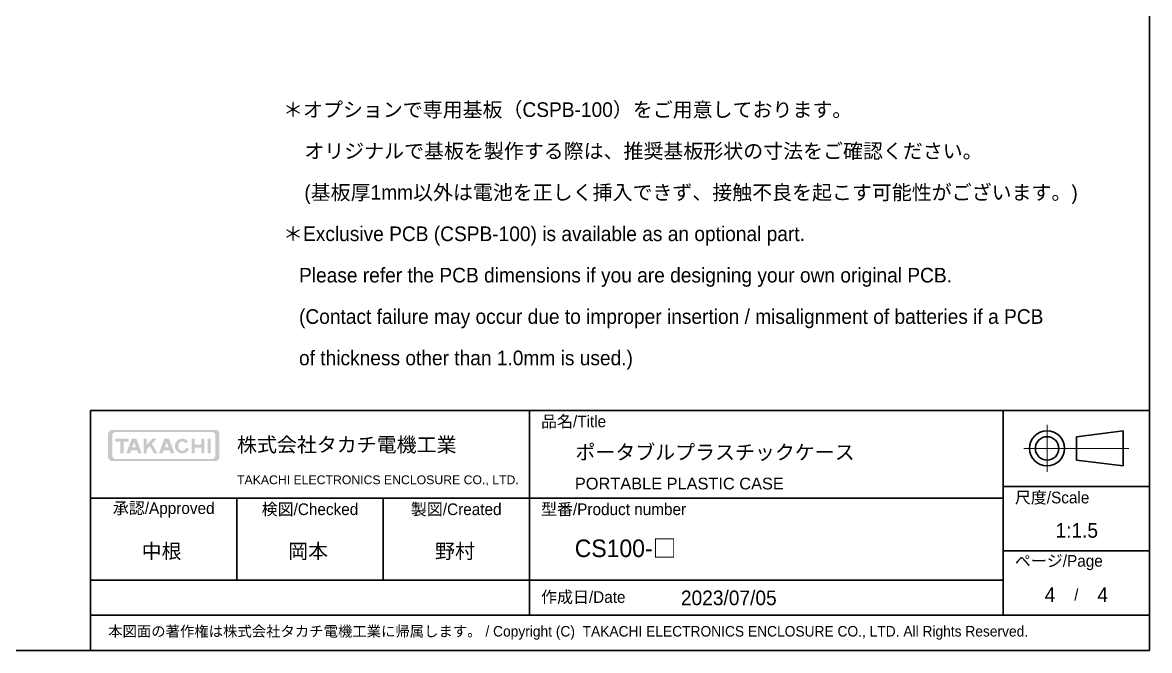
# Model space of a CAD drawing. Header units: millimetres. Extents: x 0 to 2180, y 0 to 422.
# Drawn here: x 1891.6 to 2180.5, y 0 to 160.8 of the extents above; entities that cross this region are included whole.
import ezdxf
from ezdxf.enums import TextEntityAlignment as Align

# ---------------------------------------------------------------- set-up
doc = ezdxf.new("R2010")
doc.units = ezdxf.units.MM
doc.header["$LTSCALE"] = 1.5
for name, color, linetype, lineweight in [('Border (ISO)', 7, 'Continuous', 35), ('Hatch (ISO)', 1, 'Continuous', 18), ('Symbol (ISO)', 7, 'Continuous', 18), ('Title (ISO)', 7, 'Continuous', 35)]:
    doc.layers.add(name, color=color, linetype=linetype, lineweight=lineweight)
doc.styles.add('Note Text (TK)', font='MS PGothic.ttf')
doc.styles.add('文字スタイル40', font='MS PGothic.ttf')
doc.styles.add('文字スタイル67', font='arial.ttf')

# ---------------------------------------------------------------- blocks, each defined once
blk = doc.blocks.new('図面枠 tk図枠')
at = {"layer": 'Border (ISO)'}
for p in [(405.4999999999999, 289), (14.50000000000001, 8.000000000000007)]:
    blk.add_line(p, (405.4999999999999, 8.000000000000007), dxfattribs=at)
blk = doc.blocks.new('表題欄 tk表題欄')
at = {"layer": 'Hatch (ISO)'}
h = blk.add_hatch(color=256, dxfattribs=at)
edge = h.paths.add_edge_path(flags=0)
edge.add_arc((95.444849922821, 237.346881026017), 0.5958259999999996, 269.9999999999897, 360)
edge.add_line((96.040675922821, 237.3468810260171), (96.04067592282095, 240.7585970260168))
edge.add_arc((95.44484992282096, 240.7585970260169), 0.5958259999999996, 0, 90.0000000000068)
edge.add_line((95.44484992282091, 241.3544230260169), (79.00658192282103, 241.3544230260169))
edge.add_arc((79.00658192282103, 240.7585970260169), 0.5958259999999996, 90, 180)
edge.add_line((78.41075592282102, 240.7585970260168), (78.41075592282081, 237.3468810260171))
edge.add_arc((79.00658192282081, 237.3468810260168), 0.5958259999999996, 180, 270.0000000000205)
edge.add_line((79.00658192282103, 236.7510550260168), (95.44484992282091, 236.751055026017))
edge = h.paths.add_edge_path()
edge.add_line((77.70882392282107, 241.0034570260169), (77.70882392282107, 237.1020210260171))
edge.add_arc((78.41075592282097, 237.102021026017), 0.7019319999998935, 180, 270.000000000008)
edge.add_line((78.41075592282105, 236.4000890260172), (96.04067592282101, 236.4000890260172))
edge.add_arc((96.040675922821, 237.102021026017), 0.7019319999998921, 270, 360)
edge.add_line((96.7426079228209, 237.1020210260171), (96.74260792282098, 241.0034570260169))
edge.add_arc((96.04067592282107, 241.003457026017), 0.7019319999998921, 0, 90.00000000000873)
edge.add_line((96.04067592282095, 241.705389026017), (78.41075592282105, 241.7053890260169))
edge.add_arc((78.41075592282105, 241.0034570260169), 0.7019319999999984, 90.00000000000072, 180)
for points in [[(78.94128592282102, 240.1954190260171), (78.94128592282102, 239.7056990260171), (79.79013392282097, 239.7056990260171), (79.79013392282097, 237.7060090260171), (80.37779792282102, 237.7060090260171), (80.37779792282102, 239.7056990260171), (81.22664592282104, 239.7056990260171), (81.22664592282104, 240.1954190260171)], [(85.55355153134052, 237.7060090260171), (84.81294043548178, 238.9396854897348), (84.28739592282106, 238.3724785432585), (84.28739592282106, 237.7060090260171), (83.76502792282103, 237.7060090260171), (83.76502792282103, 240.1954190260171), (84.28739592282106, 240.1954190260171), (84.28739592282106, 239.1472136578642), (85.2586086041826, 240.1954190260171), (85.97643794456017, 240.1954190260171), (85.18872726044239, 239.3452627384302), (86.172817922821, 237.7060090260171)], [(91.96090243223207, 240.1954190260171), (91.96090243223207, 237.7060090260171), (92.4791894322321, 237.7060090260171), (92.4791894322321, 238.7058540260171), (93.63819343223211, 238.7058540260171), (93.63819343223211, 237.7060090260171), (94.15648043223207, 237.7060090260171), (94.15648043223207, 240.1954190260171), (93.63819343223211, 240.1954190260171), (93.63819343223211, 239.195574026017), (92.4791894322321, 239.195574026017), (92.4791894322321, 240.1954190260171)], [(94.71149643223212, 240.1954190260171), (94.71149643223212, 237.7060090260171), (95.2338644322322, 237.7060090260171), (95.2338644322322, 240.1954190260171)]]:
    blk.add_hatch(color=256, dxfattribs=at).paths.add_polyline_path(points)
h = blk.add_hatch(color=256, dxfattribs=at)
h.paths.add_polyline_path([(82.45967999495221, 238.7589070260171), (81.8218998506899, 238.7589070260171), (82.14078992282104, 239.627313026017)], flags=0)
h.paths.add_polyline_path([(82.64850318183746, 238.2447010260171), (81.63307666380464, 238.2447010260171), (81.43526189659153, 237.7060090260171), (80.81854592282102, 237.7060090260171), (81.73268992282102, 240.1954190260171), (82.54888992282102, 240.1954190260171), (83.46303392282098, 237.7060090260171), (82.84631794905052, 237.7060090260171)])
h = blk.add_hatch(color=256, dxfattribs=at)
h.paths.add_polyline_path([(87.39654585068993, 238.7589070260171), (88.03432599495216, 238.7589070260171), (87.71543592282107, 239.627313026017)], flags=0)
h.paths.add_polyline_path([(87.00990789659151, 237.7060090260171), (87.20772266380467, 238.2447010260171), (88.22314918183736, 238.2447010260171), (88.42096394905047, 237.7060090260171), (89.03767992282091, 237.7060090260171), (88.123535922821, 240.1954190260171), (87.30733592282104, 240.1954190260171), (86.39319192282105, 237.7060090260171)])
h = blk.add_hatch(color=256, dxfattribs=at)
edge = h.paths.add_edge_path()
edge.add_arc((90.39257192282079, 238.9507140260171), 1.273272000000011, 38.55054079078439, 336.5820184016556)
edge.add_line((91.56096443223191, 238.4446700260172), (91.04202846323602, 238.6694270587604))
edge.add_ellipse((90.392571922821, 238.9507140260171), major_axis=(0, -0.7998759999999119), ratio=0.8673469387756529, start_angle=128.5505407907963, end_angle=426.582018401653, ccw=False)
edge.add_line((90.96328818027123, 239.4055047731898), (91.38834540645578, 239.7442231660233))
at = {"layer": 'Title (ISO)'}
for p, q in [((74.70882392282105, 245.052739026017), (255.7088239228211, 245.052739026017)), ((74.70882392282105, 204.052739026017), (74.70882392282105, 245.052739026017)), ((149.7088239228211, 245.052739026017), (149.7088239228211, 210.052739026017)), ((230.7088239228211, 245.052739026017), (230.7088239228211, 210.052739026017)), ((255.7088239228211, 245.052739026017), (255.7088239228211, 204.052739026017)), ((243.2088239228211, 240.552739026017), (251.2088239228211, 241.552739026017)), ((251.2088239228211, 235.552739026017), (251.2088239228211, 241.552739026017)), ((243.2088239228211, 240.552739026017), (243.2088239228211, 236.552739026017)), ((243.2088239228211, 236.552739026017), (251.2088239228211, 235.552739026017)), ((230.7088239228211, 232.052739026017), (255.7088239228211, 232.052739026017)), ((74.70882392282105, 230.052739026017), (230.7088239228211, 230.0527390260171)), ((99.70882392282105, 230.052739026017), (99.70882392282108, 216.052739026017)), ((124.708823922821, 230.052739026017), (124.708823922821, 216.052739026017)), ((230.7088239228211, 221.052739026017), (255.7088239228211, 221.052739026017)), ((74.70882392282105, 216.052739026017), (230.7088239228211, 216.052739026017)), ((255.7088239228211, 210.052739026017), (74.70882392282105, 210.052739026017)), ((74.70882392282105, 204.052739026017), (255.7088239228211, 204.052739026017))]:
    blk.add_line(p, q, dxfattribs=at)
at = {"layer": 'Title (ISO)', "color": 4, "linetype": 'Continuous', "lineweight": 18}
for p, q in [((238.2088239228211, 242.5527390260171), (238.2088239228211, 234.552739026017)), ((252.2088239228211, 238.552739026017), (234.2088239228211, 238.552739026017))]:
    blk.add_line(p, q, dxfattribs=at)
at = {"layer": 'Title (ISO)'}
for radius in [3, 2]:
    blk.add_circle((238.2088239228211, 238.5527390260171), radius, dxfattribs=at)
at = {"layer": 'Title (ISO)', "color": 1, "char_height": 2.000000029802322, "line_spacing_factor": 1.5, "style": 'Note Text (TK)'}
for s, insert, attachment_point in [('\\fＭＳ Ｐゴシック|b0|i0;{\\H2.0000;品名/Title}', (151.708823922821, 243.052739026017), 4), ('\\fＭＳ Ｐゴシック|b0|i0;{\\H2.0000;尺度/Scale}', (232.7088239228211, 230.052739026017), 4), ('\\fＭＳ Ｐゴシック|b0|i0;{\\H2.0000;承認/Approved}', (87.20882392282105, 228.052739026017), 5), ('\\fＭＳ Ｐゴシック|b0|i0;{\\H2.0000;検図/Checked}', (112.208823922821, 228.0527390260171), 5), ('\\fＭＳ Ｐゴシック|b0|i0;{\\H2.0000;製図/Created}', (137.208823922821, 228.052739026017), 5), ('\\fＭＳ Ｐゴシック|b0|i0;{\\H2.0000;型番/Product number}', (151.708823922821, 228.052739026017), 4), ('\\fＭＳ Ｐゴシック|b0|i0;{\\H2.0000;ページ/Page}', (232.7088239228211, 219.052739026017), 4), ('\\fＭＳ Ｐゴシック|b0|i0;{\\H2.0000;作成日/Date}', (151.708823922821, 213.052739026017), 4)]:
    blk.add_mtext(s, dxfattribs=dict(at, insert=insert, attachment_point=attachment_point))
at = {"layer": 'Title (ISO)', "color": 7, "line_spacing_factor": 1.5, "style": 'Note Text (TK)'}
for s, insert, char_height, attachment_point in [('株式会社タカチ電機工業', (99.74260792282095, 239.052739026017), 2.5, 4), ('\\fArial|b0|i0;{\\H1.4986;TAKACHI ELECTRONICS ENCLOSURE CO., LTD.}', (99.74260792282095, 233.052739026017), 1.49859994649887, 4), ('\\fＭＳ Ｐゴシック|b0|i0;{\\H2.0000;/}', (243.2088239228211, 213.5527390260171), 2.000000029802322, 5), ('\\fMS PGothic|b0|i0;{\\H1.8000;本図面の著作権は株式会社タカチ電機工業に帰属します。 / Copyright (C)\xa0 TAKACHI ELECTRONICS ENCLOSURE CO., LTD. All Rights Reserved.}', (77.70882392282107, 207.052739026017), 1.800000071525573, 4)]:
    blk.add_mtext(s, dxfattribs=dict(at, insert=insert, char_height=char_height, attachment_point=attachment_point))
at = {"layer": 'Title (ISO)', "color": 7}
for tag, p, height, style in [('<品名>_001', (157.5809830137301, 236.6535912987443), 2.5, 'Note Text (TK)'), ('<Title>_001', (157.4932713957346, 231.5520568828656), 2.000000029802322, '文字スタイル67'), ('<承認>_001', (83.43041483191196, 219.7459208441989), 2.5, 'Note Text (TK)'), ('<検図>_001', (108.4801307410029, 219.7530231169261), 2.5, 'Note Text (TK)'), ('<製図>_001', (133.5795625591847, 219.7530231169261), 2.5, 'Note Text (TK)'), ('<型番>_001', (157.4701875497021, 219.9930798731327), 3.000000119209289, '文字スタイル40'), ('作成日_001', (175.617914831912, 211.7814322078352), 2.5, 'Note Text (TK)'), ('<ページ_No.>_001', (237.9488807410029, 212.302739026017), 2.5, 'Note Text (TK)'), ('<総ページ数>_001', (246.7926307410029, 212.302739026017), 2.5, 'Note Text (TK)')]:
    blk.add_attdef(tag, p, '', height=height, dxfattribs=dict(at, style=style))
at = {"layer": 'Title (ISO)', "color": 7, "style": 'Note Text (TK)'}
for tag, p in [('<尺度>', (243.2088239228211, 224.552739026017)), ('<部品サイズ>', (112.208823922821, 213.052739026017))]:
    blk.add_attdef(tag, text='', height=2.5, dxfattribs=at).set_placement(p, align=Align.MIDDLE_CENTER)

msp = doc.modelspace()

# ---------------------------------------------------------------- block references
at = {"xscale": 1.5, "yscale": 1.5, "zscale": 1.5}
msp.add_blockref('図面枠 tk図枠', (1572.25, -11.99999999999995), dxfattribs=at)
ref = msp.add_blockref('表題欄 tk表題欄', (1796.936764115768, -306.0791085390255), dxfattribs=dict(xscale=1.5, yscale=1.5, zscale=1.5))
ref.add_attrib('<品名>_001', 'ポータブルプラスチックケース', (2033.308238636364, 48.90127840909094), dxfattribs={"layer": 'Title (ISO)', "color": 7, "height": 3.75, "style": 'Note Text (TK)'})
ref.add_attrib('<型番>_001', 'CS100-□', (2033.142045440322, 23.9105112706735), dxfattribs={"layer": 'Title (ISO)', "color": 7, "height": 4.500000178813934, "style": '文字スタイル40'})
ref.add_attrib('<尺度>_001', '1:1.5', (2156.401988636364, 28.87500000000007), dxfattribs={"layer": 'Title (ISO)', "color": 7, "height": 3.75, "style": 'Note Text (TK)'})
ref.add_attrib('作成日_001', '2023/07/05', (2060.363636363637, 11.59303977272731), dxfattribs={"layer": 'Title (ISO)', "color": 7, "height": 3.75, "style": 'Note Text (TK)'})
ref.add_attrib('<検図>_001', '岡本', (1959.656960227272, 23.55042613636368), dxfattribs={"layer": 'Title (ISO)', "color": 7, "height": 3.75, "style": 'Note Text (TK)'})
ref.add_attrib('<製図>_001', '野村', (1997.306107954545, 23.55042613636363), dxfattribs={"layer": 'Title (ISO)', "color": 7, "height": 3.75, "style": 'Note Text (TK)'})
ref.add_attrib('<承認>_001', '中根', (1922.082386363636, 23.53977272727283), dxfattribs={"layer": 'Title (ISO)', "color": 7, "height": 3.75, "style": 'Note Text (TK)'})
ref.add_attrib('<Title>_001', 'PORTABLE PLASTIC CASE', (2033.17667120937, 41.24897678527287), dxfattribs={"layer": 'Title (ISO)', "color": 7, "height": 3.000000044703483, "style": '文字スタイル67'})
ref.add_attrib('<ページ_No.>_001', '4', (2153.625710227272, 12.37500000000004), dxfattribs={"layer": 'Title (ISO)', "color": 7, "height": 3.75, "style": 'Note Text (TK)'})
ref.add_attrib('<総ページ数>_001', '4', (2167.125710227272, 12.37500000000004), dxfattribs={"layer": 'Title (ISO)', "color": 7, "height": 3.75, "style": 'Note Text (TK)'})

# ---------------------------------------------------------------- texts
at = {"layer": 'Symbol (ISO)', "color": 7, "insert": (1958.355116483449, 106.1639015431177), "char_height": 3.75, "width": 214.9342060089111, "attachment_point": 4, "line_spacing_factor": 1.695652246475219, "style": 'Note Text (TK)'}
msp.add_mtext('\\fＭＳ Ｐゴシック|b0|i0;＊オプションで専用基板（CSPB-100）をご用意しております。\\P\\fＭＳ Ｐゴシック|b0|i0;    オリジナルで基板を製作する際は、推奨基板形状の寸法をご確認ください。\\P\\fＭＳ Ｐゴシック|b0|i0;    (基板厚1mm以外は電池を正しく挿入できず、接触不良を起こす可能性がございます。)\\P\\fＭＳ Ｐゴシック|b0|i0;＊Exclusive PCB (CSPB-100) is available as an optional part.\\P\\fＭＳ Ｐゴシック|b0|i0;   Please refer the PCB dimensions if you are designing your own original PCB.\\P\\fＭＳ Ｐゴシック|b0|i0;   (Contact failure may occur due to improper insertion / misalignment of batteries if a PCB\\P\\fＭＳ Ｐゴシック|b0|i0;   of thickness other than 1.0mm is used.)', dxfattribs=at)

doc.saveas('drawing.dxf')
